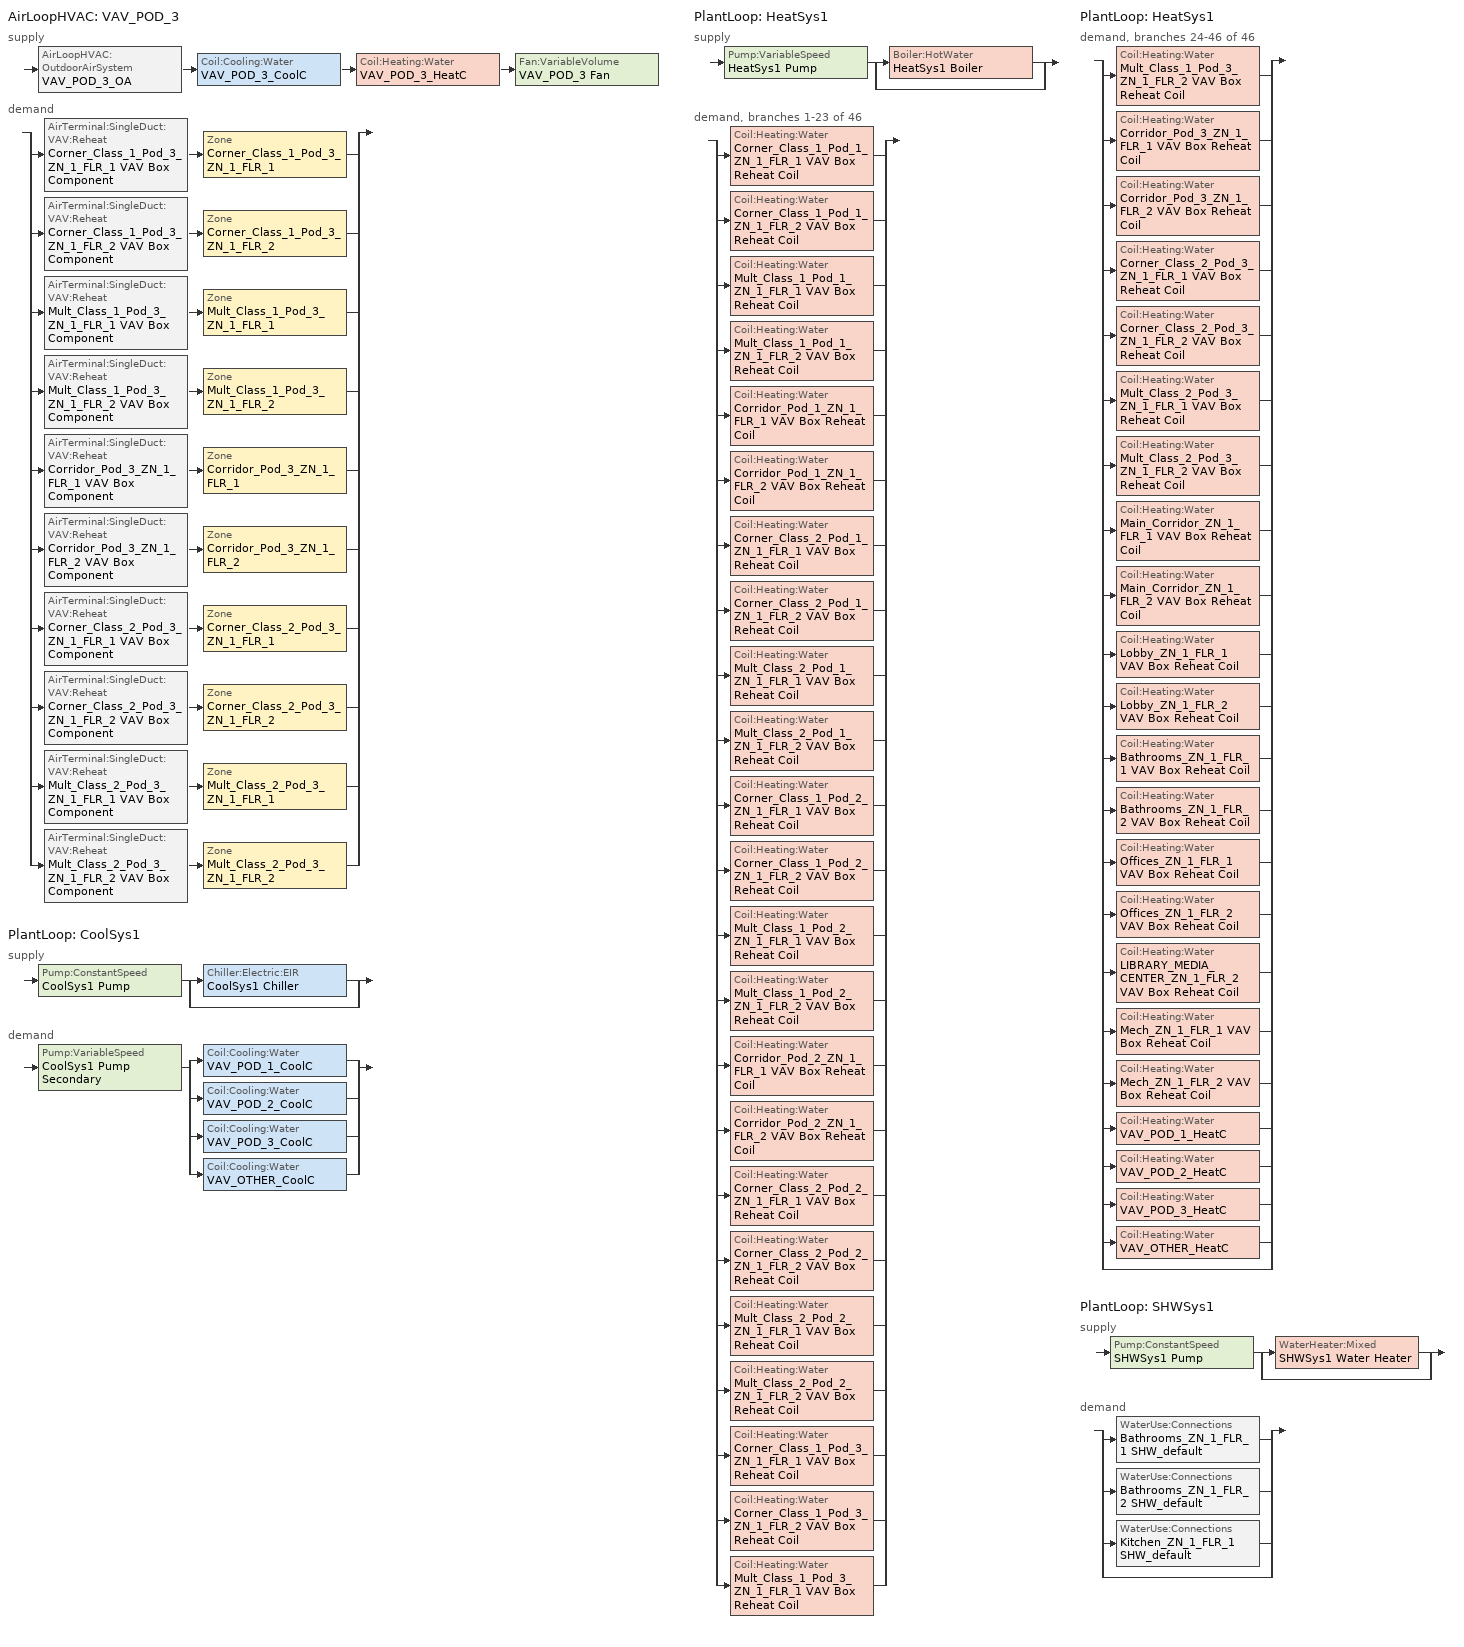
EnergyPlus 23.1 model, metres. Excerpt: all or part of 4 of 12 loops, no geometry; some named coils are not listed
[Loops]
AirLoopHVAC 'VAV_POD_3'
 supply: AirLoopHVAC:OutdoorAirSystem 'VAV_POD_3_OA' > Coil:Cooling:Water 'VAV_POD_3_CoolC' > Coil:Heating:Water 'VAV_POD_3_HeatC' > Fan:VariableVolume 'VAV_POD_3 Fan'
 demand: split
  | AirTerminal:SingleDuct:VAV:Reheat 'Corner_Class_1_Pod_3_ZN_1_FLR_1 VAV Box Component' > Zone 'Corner_Class_1_Pod_3_ZN_1_FLR_1'
  | AirTerminal:SingleDuct:VAV:Reheat 'Corner_Class_1_Pod_3_ZN_1_FLR_2 VAV Box Component' > Zone 'Corner_Class_1_Pod_3_ZN_1_FLR_2'
  | AirTerminal:SingleDuct:VAV:Reheat 'Mult_Class_1_Pod_3_ZN_1_FLR_1 VAV Box Component' > Zone 'Mult_Class_1_Pod_3_ZN_1_FLR_1'
  | AirTerminal:SingleDuct:VAV:Reheat 'Mult_Class_1_Pod_3_ZN_1_FLR_2 VAV Box Component' > Zone 'Mult_Class_1_Pod_3_ZN_1_FLR_2'
  | AirTerminal:SingleDuct:VAV:Reheat 'Corridor_Pod_3_ZN_1_FLR_1 VAV Box Component' > Zone 'Corridor_Pod_3_ZN_1_FLR_1'
  | AirTerminal:SingleDuct:VAV:Reheat 'Corridor_Pod_3_ZN_1_FLR_2 VAV Box Component' > Zone 'Corridor_Pod_3_ZN_1_FLR_2'
  | AirTerminal:SingleDuct:VAV:Reheat 'Corner_Class_2_Pod_3_ZN_1_FLR_1 VAV Box Component' > Zone 'Corner_Class_2_Pod_3_ZN_1_FLR_1'
  | AirTerminal:SingleDuct:VAV:Reheat 'Corner_Class_2_Pod_3_ZN_1_FLR_2 VAV Box Component' > Zone 'Corner_Class_2_Pod_3_ZN_1_FLR_2'
  | AirTerminal:SingleDuct:VAV:Reheat 'Mult_Class_2_Pod_3_ZN_1_FLR_1 VAV Box Component' > Zone 'Mult_Class_2_Pod_3_ZN_1_FLR_1'
  | AirTerminal:SingleDuct:VAV:Reheat 'Mult_Class_2_Pod_3_ZN_1_FLR_2 VAV Box Component' > Zone 'Mult_Class_2_Pod_3_ZN_1_FLR_2'
PlantLoop 'CoolSys1'
 supply: Pump:ConstantSpeed 'CoolSys1 Pump' > split
  | Chiller:Electric:EIR 'CoolSys1 Chiller'
  | bypass
 demand: Pump:VariableSpeed 'CoolSys1 Pump Secondary' > split
  | Coil:Cooling:Water 'VAV_POD_1_CoolC'
  | Coil:Cooling:Water 'VAV_POD_2_CoolC'
  | Coil:Cooling:Water 'VAV_POD_3_CoolC'
  | Coil:Cooling:Water 'VAV_OTHER_CoolC'
PlantLoop 'HeatSys1'
 supply: Pump:VariableSpeed 'HeatSys1 Pump' > split
  | Boiler:HotWater 'HeatSys1 Boiler'
  | bypass
 demand, branches 1-23 of 46: split
  | Coil:Heating:Water 'Corner_Class_1_Pod_1_ZN_1_FLR_1 VAV Box Reheat Coil'
  | Coil:Heating:Water 'Corner_Class_1_Pod_1_ZN_1_FLR_2 VAV Box Reheat Coil'
  | Coil:Heating:Water 'Mult_Class_1_Pod_1_ZN_1_FLR_1 VAV Box Reheat Coil'
  | Coil:Heating:Water 'Mult_Class_1_Pod_1_ZN_1_FLR_2 VAV Box Reheat Coil'
  | Coil:Heating:Water 'Corridor_Pod_1_ZN_1_FLR_1 VAV Box Reheat Coil'
  | Coil:Heating:Water 'Corridor_Pod_1_ZN_1_FLR_2 VAV Box Reheat Coil'
  | Coil:Heating:Water 'Corner_Class_2_Pod_1_ZN_1_FLR_1 VAV Box Reheat Coil'
  | Coil:Heating:Water 'Corner_Class_2_Pod_1_ZN_1_FLR_2 VAV Box Reheat Coil'
  | Coil:Heating:Water 'Mult_Class_2_Pod_1_ZN_1_FLR_1 VAV Box Reheat Coil'
  | Coil:Heating:Water 'Mult_Class_2_Pod_1_ZN_1_FLR_2 VAV Box Reheat Coil'
  | Coil:Heating:Water 'Corner_Class_1_Pod_2_ZN_1_FLR_1 VAV Box Reheat Coil'
  | Coil:Heating:Water 'Corner_Class_1_Pod_2_ZN_1_FLR_2 VAV Box Reheat Coil'
  | Coil:Heating:Water 'Mult_Class_1_Pod_2_ZN_1_FLR_1 VAV Box Reheat Coil'
  | Coil:Heating:Water 'Mult_Class_1_Pod_2_ZN_1_FLR_2 VAV Box Reheat Coil'
  | Coil:Heating:Water 'Corridor_Pod_2_ZN_1_FLR_1 VAV Box Reheat Coil'
  | Coil:Heating:Water 'Corridor_Pod_2_ZN_1_FLR_2 VAV Box Reheat Coil'
  | Coil:Heating:Water 'Corner_Class_2_Pod_2_ZN_1_FLR_1 VAV Box Reheat Coil'
  | Coil:Heating:Water 'Corner_Class_2_Pod_2_ZN_1_FLR_2 VAV Box Reheat Coil'
  | Coil:Heating:Water 'Mult_Class_2_Pod_2_ZN_1_FLR_1 VAV Box Reheat Coil'
  | Coil:Heating:Water 'Mult_Class_2_Pod_2_ZN_1_FLR_2 VAV Box Reheat Coil'
  | Coil:Heating:Water 'Corner_Class_1_Pod_3_ZN_1_FLR_1 VAV Box Reheat Coil'
  | Coil:Heating:Water 'Corner_Class_1_Pod_3_ZN_1_FLR_2 VAV Box Reheat Coil'
  | Coil:Heating:Water 'Mult_Class_1_Pod_3_ZN_1_FLR_1 VAV Box Reheat Coil'
PlantLoop 'HeatSys1'
 demand, branches 24-46 of 46: split
  | Coil:Heating:Water 'Mult_Class_1_Pod_3_ZN_1_FLR_2 VAV Box Reheat Coil'
  | Coil:Heating:Water 'Corridor_Pod_3_ZN_1_FLR_1 VAV Box Reheat Coil'
  | Coil:Heating:Water 'Corridor_Pod_3_ZN_1_FLR_2 VAV Box Reheat Coil'
  | Coil:Heating:Water 'Corner_Class_2_Pod_3_ZN_1_FLR_1 VAV Box Reheat Coil'
  | Coil:Heating:Water 'Corner_Class_2_Pod_3_ZN_1_FLR_2 VAV Box Reheat Coil'
  | Coil:Heating:Water 'Mult_Class_2_Pod_3_ZN_1_FLR_1 VAV Box Reheat Coil'
  | Coil:Heating:Water 'Mult_Class_2_Pod_3_ZN_1_FLR_2 VAV Box Reheat Coil'
  | Coil:Heating:Water 'Main_Corridor_ZN_1_FLR_1 VAV Box Reheat Coil'
  | Coil:Heating:Water 'Main_Corridor_ZN_1_FLR_2 VAV Box Reheat Coil'
  | Coil:Heating:Water 'Lobby_ZN_1_FLR_1 VAV Box Reheat Coil'
  | Coil:Heating:Water 'Lobby_ZN_1_FLR_2 VAV Box Reheat Coil'
  | Coil:Heating:Water 'Bathrooms_ZN_1_FLR_1 VAV Box Reheat Coil'
  | Coil:Heating:Water 'Bathrooms_ZN_1_FLR_2 VAV Box Reheat Coil'
  | Coil:Heating:Water 'Offices_ZN_1_FLR_1 VAV Box Reheat Coil'
  | Coil:Heating:Water 'Offices_ZN_1_FLR_2 VAV Box Reheat Coil'
  | Coil:Heating:Water 'LIBRARY_MEDIA_CENTER_ZN_1_FLR_2 VAV Box Reheat Coil'
  | Coil:Heating:Water 'Mech_ZN_1_FLR_1 VAV Box Reheat Coil'
  | Coil:Heating:Water 'Mech_ZN_1_FLR_2 VAV Box Reheat Coil'
  | Coil:Heating:Water 'VAV_POD_1_HeatC'
  | Coil:Heating:Water 'VAV_POD_2_HeatC'
  | Coil:Heating:Water 'VAV_POD_3_HeatC'
  | Coil:Heating:Water 'VAV_OTHER_HeatC'
  | bypass
PlantLoop 'SHWSys1'
 supply: Pump:ConstantSpeed 'SHWSys1 Pump' > split
  | WaterHeater:Mixed 'SHWSys1 Water Heater'
  | bypass
 demand: split
  | WaterUse:Connections 'Bathrooms_ZN_1_FLR_1 SHW_default'
  | WaterUse:Connections 'Bathrooms_ZN_1_FLR_2 SHW_default'
  | WaterUse:Connections 'Kitchen_ZN_1_FLR_1 SHW_default'
  | bypass
[AirLoopHVAC]
VAV_POD_3: Design supply air flow rate=Autosize
[AirTerminal:SingleDuct:VAV:Reheat] Availability schedule=ALWAYS_ON; Convergence tolerance=0.001; Damper heating action=ReverseWithLimits; Maximum air flow rate=Autosize; Maximum flow fraction during reheat=0.5; Maximum hot water or steam flow rate=Autosize; Maximum reheat air temperature=40; Minimum hot water or steam flow rate=0; Zone minimum air flow input method=Constant
Name | Constant minimum air flow fraction | Reheat coil
Corner_Class_1_Pod_3_ZN_1_FLR_1 VAV Box Component | 0.7 | Corner_Class_1_Pod_3_ZN_1_FLR_1 VAV Box Reheat Coil
Corner_Class_1_Pod_3_ZN_1_FLR_2 VAV Box Component | 0.7 | Corner_Class_1_Pod_3_ZN_1_FLR_2 VAV Box Reheat Coil
Corner_Class_2_Pod_3_ZN_1_FLR_1 VAV Box Component | 0.7 | Corner_Class_2_Pod_3_ZN_1_FLR_1 VAV Box Reheat Coil
Corner_Class_2_Pod_3_ZN_1_FLR_2 VAV Box Component | 0.7 | Corner_Class_2_Pod_3_ZN_1_FLR_2 VAV Box Reheat Coil
Corridor_Pod_3_ZN_1_FLR_1 VAV Box Component | 0.227294 | Corridor_Pod_3_ZN_1_FLR_1 VAV Box Reheat Coil
Corridor_Pod_3_ZN_1_FLR_2 VAV Box Component | 0.2 | Corridor_Pod_3_ZN_1_FLR_2 VAV Box Reheat Coil
Mult_Class_1_Pod_3_ZN_1_FLR_1 VAV Box Component | 0.982531 | Mult_Class_1_Pod_3_ZN_1_FLR_1 VAV Box Reheat Coil
Mult_Class_1_Pod_3_ZN_1_FLR_2 VAV Box Component | 0.7 | Mult_Class_1_Pod_3_ZN_1_FLR_2 VAV Box Reheat Coil
Mult_Class_2_Pod_3_ZN_1_FLR_1 VAV Box Component | 1 | Mult_Class_2_Pod_3_ZN_1_FLR_1 VAV Box Reheat Coil
Mult_Class_2_Pod_3_ZN_1_FLR_2 VAV Box Component | 0.7 | Mult_Class_2_Pod_3_ZN_1_FLR_2 VAV Box Reheat Coil
[Boiler:HotWater]
HeatSys1 Boiler: Boiler flow mode=LeavingSetpointModulated; Design water flow rate=Autosize; Efficiency curve temperature evaluation variable=LeavingBoiler; Fuel type=NaturalGas; Maximum part load ratio=1.2; Minimum part load ratio=0; Nominal capacity=1.01234e+06; Nominal thermal efficiency=0.8125; Normalized boiler efficiency curve=HeatSys1 Boiler Efficiency Curve; Optimum part load ratio=1; Parasitic electric load=0; Sizing factor=1; Water outlet upper temperature limit=95
[Chiller:Electric:EIR]
CoolSys1 Chiller: Chiller flow mode=ConstantFlow; Condenser type=AirCooled; Cooling capacity function of temperature curve=AC_2010_PA_CAPFT; Design heat recovery water flow rate=0; Electric input to cooling output ratio function of part load ratio curve=AC_GT150_2010_PA_EIRFPLR; Electric input to cooling output ratio function of temperature curve=AC_2010_PA_EIRFT; Leaving chilled water lower temperature limit=2; Maximum part load ratio=1; Minimum part load ratio=0.15; Minimum unloading ratio=0.25; Optimum part load ratio=1; Reference capacity=725913; Reference chilled water flow rate=Autosize; Reference condenser fluid flow rate=Autosize; Reference cop=2.96; Reference entering condenser fluid temperature=35; Reference leaving chilled water temperature=6.67
[Coil:Cooling:Water]
VAV_POD_3_CoolC: Availability schedule=ALWAYS_ON; Design air flow rate=Autosize; Design inlet air humidity ratio=Autosize; Design inlet air temperature=Autosize; Design inlet water temperature=Autosize; Design outlet air humidity ratio=Autosize; Design outlet air temperature=Autosize; Design water flow rate=Autosize; Heat exchanger configuration=CrossFlow; Type of analysis=SimpleAnalysis
[Coil:Heating:Water] Availability schedule=ALWAYS_ON; Maximum water flow rate=Autosize; Performance input method=UFactorTimesAreaAndDesignWaterFlowRate; Rated capacity=Autosize; Rated inlet air temperature=12.8; Rated inlet water temperature=82.2; Rated outlet air temperature=40; Rated outlet water temperature=71.1; U factor times area value=Autosize
Bathrooms_ZN_1_FLR_1 VAV Box Reheat Coil; Bathrooms_ZN_1_FLR_2 VAV Box Reheat Coil; Corner_Class_1_Pod_1_ZN_1_FLR_1 VAV Box Reheat Coil; Corner_Class_1_Pod_1_ZN_1_FLR_2 VAV Box Reheat Coil; Corner_Class_1_Pod_2_ZN_1_FLR_1 VAV Box Reheat Coil; Corner_Class_1_Pod_2_ZN_1_FLR_2 VAV Box Reheat Coil; Corner_Class_1_Pod_3_ZN_1_FLR_1 VAV Box Reheat Coil; Corner_Class_1_Pod_3_ZN_1_FLR_2 VAV Box Reheat Coil; Corner_Class_2_Pod_1_ZN_1_FLR_1 VAV Box Reheat Coil; Corner_Class_2_Pod_1_ZN_1_FLR_2 VAV Box Reheat Coil; Corner_Class_2_Pod_2_ZN_1_FLR_1 VAV Box Reheat Coil; Corner_Class_2_Pod_2_ZN_1_FLR_2 VAV Box Reheat Coil; Corner_Class_2_Pod_3_ZN_1_FLR_1 VAV Box Reheat Coil; Corner_Class_2_Pod_3_ZN_1_FLR_2 VAV Box Reheat Coil; Corridor_Pod_1_ZN_1_FLR_1 VAV Box Reheat Coil; Corridor_Pod_1_ZN_1_FLR_2 VAV Box Reheat Coil; Corridor_Pod_2_ZN_1_FLR_1 VAV Box Reheat Coil; Corridor_Pod_2_ZN_1_FLR_2 VAV Box Reheat Coil; Corridor_Pod_3_ZN_1_FLR_1 VAV Box Reheat Coil; Corridor_Pod_3_ZN_1_FLR_2 VAV Box Reheat Coil; LIBRARY_MEDIA_CENTER_ZN_1_FLR_2 VAV Box Reheat Coil; Lobby_ZN_1_FLR_1 VAV Box Reheat Coil; Lobby_ZN_1_FLR_2 VAV Box Reheat Coil; Main_Corridor_ZN_1_FLR_1 VAV Box Reheat Coil; Main_Corridor_ZN_1_FLR_2 VAV Box Reheat Coil; Mech_ZN_1_FLR_1 VAV Box Reheat Coil; Mech_ZN_1_FLR_2 VAV Box Reheat Coil; Mult_Class_1_Pod_1_ZN_1_FLR_1 VAV Box Reheat Coil; Mult_Class_1_Pod_1_ZN_1_FLR_2 VAV Box Reheat Coil; Mult_Class_1_Pod_2_ZN_1_FLR_1 VAV Box Reheat Coil; Mult_Class_1_Pod_2_ZN_1_FLR_2 VAV Box Reheat Coil; Mult_Class_1_Pod_3_ZN_1_FLR_1 VAV Box Reheat Coil; Mult_Class_1_Pod_3_ZN_1_FLR_2 VAV Box Reheat Coil; Mult_Class_2_Pod_1_ZN_1_FLR_1 VAV Box Reheat Coil; Mult_Class_2_Pod_1_ZN_1_FLR_2 VAV Box Reheat Coil; Mult_Class_2_Pod_2_ZN_1_FLR_1 VAV Box Reheat Coil; Mult_Class_2_Pod_2_ZN_1_FLR_2 VAV Box Reheat Coil; Mult_Class_2_Pod_3_ZN_1_FLR_1 VAV Box Reheat Coil; Mult_Class_2_Pod_3_ZN_1_FLR_2 VAV Box Reheat Coil; Offices_ZN_1_FLR_1 VAV Box Reheat Coil; Offices_ZN_1_FLR_2 VAV Box Reheat Coil; VAV_POD_3_HeatC
[Controller:MechanicalVentilation]
VAV_POD_3_MultiZone: Availability schedule=MinOA_MotorizedDamper_Sched; Demand controlled ventilation=Yes; System outdoor air method=Standard62.1VentilationRateProcedure; Zone or zonelist name 1=Corner_Class_1_Pod_3_ZN_1_FLR_1; Design specification outdoor air object name 1=Design_Spec_OA_Classroom; Design specification zone air distribution object name 1=Design_Spec_ZAD_1; Zone or zonelist name 2=Corner_Class_1_Pod_3_ZN_1_FLR_2; Design specification outdoor air object name 2=Design_Spec_OA_Classroom; Design specification zone air distribution object name 2=Design_Spec_ZAD_1; Zone or zonelist name 3=Mult_Class_1_Pod_3_ZN_1_FLR_1; Design specification outdoor air object name 3=Design_Spec_OA_Classroom; Design specification zone air distribution object name 3=Design_Spec_ZAD_1; Zone or zonelist name 4=Mult_Class_1_Pod_3_ZN_1_FLR_2; Design specification outdoor air object name 4=Design_Spec_OA_Classroom; Design specification zone air distribution object name 4=Design_Spec_ZAD_1; Zone or zonelist name 5=Corridor_Pod_3_ZN_1_FLR_1; Design specification outdoor air object name 5=Design_Spec_OA_Corridor; Design specification zone air distribution object name 5=Design_Spec_ZAD_1; Zone or zonelist name 6=Corridor_Pod_3_ZN_1_FLR_2; Design specification outdoor air object name 6=Design_Spec_OA_Corridor; Design specification zone air distribution object name 6=Design_Spec_ZAD_1; Zone or zonelist name 7=Corner_Class_2_Pod_3_ZN_1_FLR_1; Design specification outdoor air object name 7=Design_Spec_OA_Classroom; Design specification zone air distribution object name 7=Design_Spec_ZAD_1; Zone or zonelist name 8=Corner_Class_2_Pod_3_ZN_1_FLR_2; Design specification outdoor air object name 8=Design_Spec_OA_Classroom; Design specification zone air distribution object name 8=Design_Spec_ZAD_1; Zone or zonelist name 9=Mult_Class_2_Pod_3_ZN_1_FLR_1; Design specification outdoor air object name 9=Design_Spec_OA_Classroom; Design specification zone air distribution object name 9=Design_Spec_ZAD_1; Zone or zonelist name 10=Mult_Class_2_Pod_3_ZN_1_FLR_2; Design specification outdoor air object name 10=Design_Spec_OA_Classroom; Design specification zone air distribution object name 10=Design_Spec_ZAD_1
[Controller:OutdoorAir]
VAV_POD_3_OA_Controller: Economizer control action type=ModulateFlow; Economizer control type=DifferentialDryBulb; Maximum outdoor air flow rate=Autosize; Mechanical ventilation controller=VAV_POD_3_MultiZone; Minimum limit type=FixedMinimum; Minimum outdoor air flow rate=0; Minimum outdoor air schedule=MinOA_MotorizedDamper_Sched
[Controller:WaterCoil] Actuator variable=Flow; Control variable=Temperature; Maximum actuated flow=Autosize; Minimum actuated flow=0
Name | Action | Controller convergence tolerance
VAV_POD_3_CoolC_Controller | Reverse
VAV_POD_3_HeatC_Controller | Normal | 0.0001
[DesignSpecification:OutdoorAir]
Name | Outdoor air flow per person | Outdoor air flow per zone floor area | Outdoor air method
Design_Spec_OA_Classroom | 0.00471921 | 0.000609562 | Sum
Design_Spec_OA_Corridor | 1e-08 | 0.000304781 | Sum
SZ DSOA Corner_Class_1_Pod_3_ZN_1_FLR_1; SZ DSOA Corner_Class_1_Pod_3_ZN_1_FLR_2; SZ DSOA Corner_Class_2_Pod_3_ZN_1_FLR_1; SZ DSOA Corner_Class_2_Pod_3_ZN_1_FLR_2; SZ DSOA Mult_Class_1_Pod_3_ZN_1_FLR_1; SZ DSOA Mult_Class_1_Pod_3_ZN_1_FLR_2; SZ DSOA Mult_Class_2_Pod_3_ZN_1_FLR_1; SZ DSOA Mult_Class_2_Pod_3_ZN_1_FLR_2 |  | 0.00238745 | Flow/Area
SZ DSOA Corridor_Pod_3_ZN_1_FLR_1; SZ DSOA Corridor_Pod_3_ZN_1_FLR_2 |  | 0.000304781 | Flow/Area
[DesignSpecification:ZoneAirDistribution]
Design_Spec_ZAD_1: Zone air distribution effectiveness in cooling mode=1; Zone air distribution effectiveness in heating mode=1
[EnergyManagementSystem:InternalVariable] Internal data type=Zone Floor Area
Name | Internal data index key
cCL1_Pod_3_ZN_1_FLR_1_Area | Corner_Class_1_Pod_3_ZN_1_FLR_1
cCL1_Pod_3_ZN_1_FLR_2_Area | Corner_Class_1_Pod_3_ZN_1_FLR_2
cCL2_Pod_3_ZN_1_FLR_1_Area | Corner_Class_2_Pod_3_ZN_1_FLR_1
cCL2_Pod_3_ZN_1_FLR_2_Area | Corner_Class_2_Pod_3_ZN_1_FLR_2
cPOD3_ZN_1_FLR_1_Area | Corridor_Pod_3_ZN_1_FLR_1
cPOD3_ZN_1_FLR_2_Area | Corridor_Pod_3_ZN_1_FLR_2
mCl1_Pod_3_ZN_1_FLR_1_Area | Mult_Class_1_Pod_3_ZN_1_FLR_1
mCl1_Pod_3_ZN_1_FLR_2_Area | Mult_Class_1_Pod_3_ZN_1_FLR_2
mCl2_Pod_3_ZN_1_FLR_1_Area | Mult_Class_2_Pod_3_ZN_1_FLR_1
mCl2_Pod_3_ZN_1_FLR_2_Area | Mult_Class_2_Pod_3_ZN_1_FLR_2
[EnergyManagementSystem:Program]
SET_cCL1_Pod_2_ZN_1_FLR_2_Light_EMS_Program: SET cCL1_Pod_2_ZN_1_FLR_2_LSr_IP=0.093*cCL1_Pod_2_ZN_1_FLR_2_LSr/cCL1_Pod_2_ZN_1_FLR_2_Area; IF (cCL1_Pod_2_ZN_1_FLR_2_OSr <= 0) && (cCL1_Pod_2_ZN_1_FLR_2_LSr_IP >= 0.02); SET cCL1_Pod_2_ZN_1_FLR_2_LAr = 0.02*cCL1_Pod_2_ZN_1_FLR_2_Area/0.09290304; ELSE; SET cCL1_Pod_2_ZN_1_FLR_2_LAr = NULL; ENDIF
SET_cCL1_Pod_3_ZN_1_FLR_1_Light_EMS_Program: SET cCL1_Pod_3_ZN_1_FLR_1_LSr_IP=0.093*cCL1_Pod_3_ZN_1_FLR_1_LSr/cCL1_Pod_3_ZN_1_FLR_1_Area; IF (cCL1_Pod_3_ZN_1_FLR_1_OSr <= 0) && (cCL1_Pod_3_ZN_1_FLR_1_LSr_IP >= 0.02); SET cCL1_Pod_3_ZN_1_FLR_1_LAr = 0.02*cCL1_Pod_3_ZN_1_FLR_1_Area/0.09290304; ELSE; SET cCL1_Pod_3_ZN_1_FLR_1_LAr = NULL; ENDIF
SET_cCL1_Pod_3_ZN_1_FLR_2_Light_EMS_Program: SET cCL1_Pod_3_ZN_1_FLR_2_LSr_IP=0.093*cCL1_Pod_3_ZN_1_FLR_2_LSr/cCL1_Pod_3_ZN_1_FLR_2_Area; IF (cCL1_Pod_3_ZN_1_FLR_2_OSr <= 0) && (cCL1_Pod_3_ZN_1_FLR_2_LSr_IP >= 0.02); SET cCL1_Pod_3_ZN_1_FLR_2_LAr = 0.02*cCL1_Pod_3_ZN_1_FLR_2_Area/0.09290304; ELSE; SET cCL1_Pod_3_ZN_1_FLR_2_LAr = NULL; ENDIF
SET_cCL2_Pod_1_ZN_1_FLR_1_Light_EMS_Program: SET cCL2_Pod_1_ZN_1_FLR_1_LSr_IP=0.093*cCL2_Pod_1_ZN_1_FLR_1_LSr/cCL2_Pod_1_ZN_1_FLR_1_Area; IF (cCL2_Pod_1_ZN_1_FLR_1_OSr <= 0) && (cCL2_Pod_1_ZN_1_FLR_1_LSr_IP >= 0.02); SET cCL2_Pod_1_ZN_1_FLR_1_LAr = 0.02*cCL2_Pod_1_ZN_1_FLR_1_Area/0.09290304; ELSE; SET cCL2_Pod_1_ZN_1_FLR_1_LAr = NULL; ENDIF
SET_cCL2_Pod_1_ZN_1_FLR_2_Light_EMS_Program: SET cCL2_Pod_1_ZN_1_FLR_2_LSr_IP=0.093*cCL2_Pod_1_ZN_1_FLR_2_LSr/cCL2_Pod_1_ZN_1_FLR_2_Area; IF (cCL2_Pod_1_ZN_1_FLR_2_OSr <= 0) && (cCL2_Pod_1_ZN_1_FLR_2_LSr_IP >= 0.02); SET cCL2_Pod_1_ZN_1_FLR_2_LAr = 0.02*cCL2_Pod_1_ZN_1_FLR_2_Area/0.09290304; ELSE; SET cCL2_Pod_1_ZN_1_FLR_2_LAr = NULL; ENDIF
SET_cCL2_Pod_2_ZN_1_FLR_1_Light_EMS_Program: SET cCL2_Pod_2_ZN_1_FLR_1_LSr_IP=0.093*cCL2_Pod_2_ZN_1_FLR_1_LSr/cCL2_Pod_2_ZN_1_FLR_1_Area; IF (cCL2_Pod_2_ZN_1_FLR_1_OSr <= 0) && (cCL2_Pod_2_ZN_1_FLR_1_LSr_IP >= 0.02); SET cCL2_Pod_2_ZN_1_FLR_1_LAr = 0.02*cCL2_Pod_2_ZN_1_FLR_1_Area/0.09290304; ELSE; SET cCL2_Pod_2_ZN_1_FLR_1_LAr = NULL; ENDIF
SET_cCL2_Pod_2_ZN_1_FLR_2_Light_EMS_Program: SET cCL2_Pod_2_ZN_1_FLR_2_LSr_IP=0.093*cCL2_Pod_2_ZN_1_FLR_2_LSr/cCL2_Pod_2_ZN_1_FLR_2_Area; IF (cCL2_Pod_2_ZN_1_FLR_2_OSr <= 0) && (cCL2_Pod_2_ZN_1_FLR_2_LSr_IP >= 0.02); SET cCL2_Pod_2_ZN_1_FLR_2_LAr = 0.02*cCL2_Pod_2_ZN_1_FLR_2_Area/0.09290304; ELSE; SET cCL2_Pod_2_ZN_1_FLR_2_LAr = NULL; ENDIF
SET_cCL2_Pod_3_ZN_1_FLR_1_Light_EMS_Program: SET cCL2_Pod_3_ZN_1_FLR_1_LSr_IP=0.093*cCL2_Pod_3_ZN_1_FLR_1_LSr/cCL2_Pod_3_ZN_1_FLR_1_Area; IF (cCL2_Pod_3_ZN_1_FLR_1_OSr <= 0) && (cCL2_Pod_3_ZN_1_FLR_1_LSr_IP >= 0.02); SET cCL2_Pod_3_ZN_1_FLR_1_LAr = 0.02*cCL2_Pod_3_ZN_1_FLR_1_Area/0.09290304; ELSE; SET cCL2_Pod_3_ZN_1_FLR_1_LAr = NULL; ENDIF
SET_cCL2_Pod_3_ZN_1_FLR_2_Light_EMS_Program: SET cCL2_Pod_3_ZN_1_FLR_2_LSr_IP=0.093*cCL2_Pod_3_ZN_1_FLR_2_LSr/cCL2_Pod_3_ZN_1_FLR_2_Area; IF (cCL2_Pod_3_ZN_1_FLR_2_OSr <= 0) && (cCL2_Pod_3_ZN_1_FLR_2_LSr_IP >= 0.02); SET cCL2_Pod_3_ZN_1_FLR_2_LAr = 0.02*cCL2_Pod_3_ZN_1_FLR_2_Area/0.09290304; ELSE; SET cCL2_Pod_3_ZN_1_FLR_2_LAr = NULL; ENDIF
SET_cPOD1_ZN_1_FLR_1_Light_EMS_Program: SET cPOD1_ZN_1_FLR_1_LSr_IP=0.093*cPOD1_ZN_1_FLR_1_LSr/cPOD1_ZN_1_FLR_1_Area; IF (cPOD1_ZN_1_FLR_1_OSr <= 0) && (cPOD1_ZN_1_FLR_1_LSr_IP >= 0.02); SET cPOD1_ZN_1_FLR_1_LAr = 0.02*cPOD1_ZN_1_FLR_1_Area/0.09290304; ELSE; SET cPOD1_ZN_1_FLR_1_LAr = NULL; ENDIF
SET_cPOD1_ZN_1_FLR_2_Light_EMS_Program: SET cPOD1_ZN_1_FLR_2_LSr_IP=0.093*cPOD1_ZN_1_FLR_2_LSr/cPOD1_ZN_1_FLR_2_Area; IF (cPOD1_ZN_1_FLR_2_OSr <= 0) && (cPOD1_ZN_1_FLR_2_LSr_IP >= 0.02); SET cPOD1_ZN_1_FLR_2_LAr = 0.02*cPOD1_ZN_1_FLR_2_Area/0.09290304; ELSE; SET cPOD1_ZN_1_FLR_2_LAr = NULL; ENDIF
SET_cPOD2_ZN_1_FLR_1_Light_EMS_Program: SET cPOD2_ZN_1_FLR_1_LSr_IP=0.093*cPOD2_ZN_1_FLR_1_LSr/cPOD2_ZN_1_FLR_1_Area; IF (cPOD2_ZN_1_FLR_1_OSr <= 0) && (cPOD2_ZN_1_FLR_1_LSr_IP >= 0.02); SET cPOD2_ZN_1_FLR_1_LAr = 0.02*cPOD2_ZN_1_FLR_1_Area/0.09290304; ELSE; SET cPOD2_ZN_1_FLR_1_LAr = NULL; ENDIF
SET_cPOD2_ZN_1_FLR_2_Light_EMS_Program: SET cPOD2_ZN_1_FLR_2_LSr_IP=0.093*cPOD2_ZN_1_FLR_2_LSr/cPOD2_ZN_1_FLR_2_Area; IF (cPOD2_ZN_1_FLR_2_OSr <= 0) && (cPOD2_ZN_1_FLR_2_LSr_IP >= 0.02); SET cPOD2_ZN_1_FLR_2_LAr = 0.02*cPOD2_ZN_1_FLR_2_Area/0.09290304; ELSE; SET cPOD2_ZN_1_FLR_2_LAr = NULL; ENDIF
SET_cPOD3_ZN_1_FLR_1_Light_EMS_Program: SET cPOD3_ZN_1_FLR_1_LSr_IP=0.093*cPOD3_ZN_1_FLR_1_LSr/cPOD3_ZN_1_FLR_1_Area; IF (cPOD3_ZN_1_FLR_1_OSr <= 0) && (cPOD3_ZN_1_FLR_1_LSr_IP >= 0.02); SET cPOD3_ZN_1_FLR_1_LAr = 0.02*cPOD3_ZN_1_FLR_1_Area/0.09290304; ELSE; SET cPOD3_ZN_1_FLR_1_LAr = NULL; ENDIF
SET_cPOD3_ZN_1_FLR_2_Light_EMS_Program: SET cPOD3_ZN_1_FLR_2_LSr_IP=0.093*cPOD3_ZN_1_FLR_2_LSr/cPOD3_ZN_1_FLR_2_Area; IF (cPOD3_ZN_1_FLR_2_OSr <= 0) && (cPOD3_ZN_1_FLR_2_LSr_IP >= 0.02); SET cPOD3_ZN_1_FLR_2_LAr = 0.02*cPOD3_ZN_1_FLR_2_Area/0.09290304; ELSE; SET cPOD3_ZN_1_FLR_2_LAr = NULL; ENDIF
SET_mCl1_Pod_1_ZN_1_FLR_1_Light_EMS_Program: SET mCl1_Pod_1_ZN_1_FLR_1_LSr_IP=0.093*mCl1_Pod_1_ZN_1_FLR_1_LSr/mCl1_Pod_1_ZN_1_FLR_1_Area; IF (mCl1_Pod_1_ZN_1_FLR_1_OSr <= 0) && (mCl1_Pod_1_ZN_1_FLR_1_LSr_IP >= 0.02); SET mCl1_Pod_1_ZN_1_FLR_1_LAr = 0.02*mCl1_Pod_1_ZN_1_FLR_1_Area/0.09290304; ELSE; SET mCl1_Pod_1_ZN_1_FLR_1_LAr = NULL; ENDIF
SET_mCl1_Pod_1_ZN_1_FLR_2_Light_EMS_Program: SET mCl1_Pod_1_ZN_1_FLR_2_LSr_IP=0.093*mCl1_Pod_1_ZN_1_FLR_2_LSr/mCl1_Pod_1_ZN_1_FLR_2_Area; IF (mCl1_Pod_1_ZN_1_FLR_2_OSr <= 0) && (mCl1_Pod_1_ZN_1_FLR_2_LSr_IP >= 0.02); SET mCl1_Pod_1_ZN_1_FLR_2_LAr = 0.02*mCl1_Pod_1_ZN_1_FLR_2_Area/0.09290304; ELSE; SET mCl1_Pod_1_ZN_1_FLR_2_LAr = NULL; ENDIF
SET_mCl1_Pod_2_ZN_1_FLR_1_Light_EMS_Program: SET mCl1_Pod_2_ZN_1_FLR_1_LSr_IP=0.093*mCl1_Pod_2_ZN_1_FLR_1_LSr/mCl1_Pod_2_ZN_1_FLR_1_Area; IF (mCl1_Pod_2_ZN_1_FLR_1_OSr <= 0) && (mCl1_Pod_2_ZN_1_FLR_1_LSr_IP >= 0.02); SET mCl1_Pod_2_ZN_1_FLR_1_LAr = 0.02*mCl1_Pod_2_ZN_1_FLR_1_Area/0.09290304; ELSE; SET mCl1_Pod_2_ZN_1_FLR_1_LAr = NULL; ENDIF
SET_mCl1_Pod_2_ZN_1_FLR_2_Light_EMS_Program: SET mCl1_Pod_2_ZN_1_FLR_2_LSr_IP=0.093*mCl1_Pod_2_ZN_1_FLR_2_LSr/mCl1_Pod_2_ZN_1_FLR_2_Area; IF (mCl1_Pod_2_ZN_1_FLR_2_OSr <= 0) && (mCl1_Pod_2_ZN_1_FLR_2_LSr_IP >= 0.02); SET mCl1_Pod_2_ZN_1_FLR_2_LAr = 0.02*mCl1_Pod_2_ZN_1_FLR_2_Area/0.09290304; ELSE; SET mCl1_Pod_2_ZN_1_FLR_2_LAr = NULL; ENDIF
[EnergyManagementSystem:Sensor]
Name | Output variable or output meter index key | Output variable or output meter
BoilerPLR | HeatSys1 Boiler | Boiler Part Load Ratio
cCL1_Pod_3_ZN_1_FLR_1_LSr | Corner_Class_1_Pod_3_ZN_1_FLR_1 | Zone Lights Electricity Rate
cCL1_Pod_3_ZN_1_FLR_1_OSr | Corner_Class_1_Pod_3_ZN_1_FLR_1 | People Occupant Count
cCL1_Pod_3_ZN_1_FLR_2_LSr | Corner_Class_1_Pod_3_ZN_1_FLR_2 | Zone Lights Electricity Rate
cCL1_Pod_3_ZN_1_FLR_2_OSr | Corner_Class_1_Pod_3_ZN_1_FLR_2 | People Occupant Count
cCL2_Pod_3_ZN_1_FLR_1_LSr | Corner_Class_2_Pod_3_ZN_1_FLR_1 | Zone Lights Electricity Rate
cCL2_Pod_3_ZN_1_FLR_1_OSr | Corner_Class_2_Pod_3_ZN_1_FLR_1 | People Occupant Count
cCL2_Pod_3_ZN_1_FLR_2_LSr | Corner_Class_2_Pod_3_ZN_1_FLR_2 | Zone Lights Electricity Rate
cCL2_Pod_3_ZN_1_FLR_2_OSr | Corner_Class_2_Pod_3_ZN_1_FLR_2 | People Occupant Count
cPOD3_ZN_1_FLR_1_LSr | Corridor_Pod_3_ZN_1_FLR_1 | Zone Lights Electricity Rate
cPOD3_ZN_1_FLR_2_LSr | Corridor_Pod_3_ZN_1_FLR_2 | Zone Lights Electricity Rate
mCl1_Pod_3_ZN_1_FLR_1_LSr | Mult_Class_1_Pod_3_ZN_1_FLR_1 | Zone Lights Electricity Rate
mCl1_Pod_3_ZN_1_FLR_1_OSr | Mult_Class_1_Pod_3_ZN_1_FLR_1 | People Occupant Count
mCl1_Pod_3_ZN_1_FLR_2_LSr | Mult_Class_1_Pod_3_ZN_1_FLR_2 | Zone Lights Electricity Rate
mCl1_Pod_3_ZN_1_FLR_2_OSr | Mult_Class_1_Pod_3_ZN_1_FLR_2 | People Occupant Count
mCl2_Pod_3_ZN_1_FLR_1_LSr | Mult_Class_2_Pod_3_ZN_1_FLR_1 | Zone Lights Electricity Rate
mCl2_Pod_3_ZN_1_FLR_1_OSr | Mult_Class_2_Pod_3_ZN_1_FLR_1 | People Occupant Count
mCl2_Pod_3_ZN_1_FLR_2_LSr | Mult_Class_2_Pod_3_ZN_1_FLR_2 | Zone Lights Electricity Rate
mCl2_Pod_3_ZN_1_FLR_2_OSr | Mult_Class_2_Pod_3_ZN_1_FLR_2 | People Occupant Count
[Fan:VariableVolume]
VAV_POD_3 Fan: Availability schedule=HVACOperationSchd; End use subcategory=Fan Energy; Fan power coefficient 1=0.0408; Fan power coefficient 2=0.088; Fan power coefficient 3=-0.0729; Fan power coefficient 4=0.9437; Fan power coefficient 5=0; Fan power minimum flow fraction=0.25; Fan power minimum flow rate input method=Fraction; Fan total efficiency=0.61165; Maximum flow rate=Autosize; Motor efficiency=0.941; Motor in airstream fraction=1; Pressure rise=1389.42
[PlantEquipmentList]
CoolSys1 Equipment List: CoolSys1 Chiller, Chiller:Electric:EIR
HeatSys1 Equipment List: HeatSys1 Boiler, Boiler:HotWater
SHWSys1 Equipment List: SHWSys1 Water Heater, WaterHeater:Mixed
[PlantEquipmentOperation:CoolingLoad]
CoolSys1 Operation Scheme: Load range 1 lower limit=0; Load range 1 upper limit=1e+14; Range 1 equipment list=CoolSys1 Equipment List
[PlantEquipmentOperation:HeatingLoad] Load range 1 lower limit=0; Load range 1 upper limit=1e+15
Name | Range 1 equipment list
HeatSys1 Operation Scheme | HeatSys1 Equipment List
SHWSys1 Operation Scheme | SHWSys1 Equipment List
[PlantEquipmentOperationSchemes] Control scheme 1 schedule=PlantOnSched
Name | Control scheme 1
CoolSys1 Loop Operation Scheme List | CoolSys1 Operation Scheme
HeatSys1 Loop Operation Scheme List | HeatSys1 Operation Scheme
SHWSys1 Loop Operation Scheme List | SHWSys1 Operation Scheme
[PlantLoop] Fluid type=Water; Maximum loop flow rate=Autosize; Minimum loop flow rate=0; Plant loop volume=Autocalculate
Name | Common pipe simulation | Load distribution scheme | Maximum loop temperature | Minimum loop temperature | Plant equipment operation scheme
CoolSys1 | TwoWayCommonPipe | SequentialLoad | 98 | 1 | CoolSys1 Loop Operation Scheme List
HeatSys1 |  | Optimal | 100 | 10 | HeatSys1 Loop Operation Scheme List
SHWSys1 |  | Optimal | 60 | 10 | SHWSys1 Loop Operation Scheme List
[Pump:ConstantSpeed] Design flow rate=Autosize; Design power consumption=Autosize; Fraction of motor inefficiencies to fluid stream=0; Pump control type=Intermittent
Name | Design pump head | Motor efficiency
CoolSys1 Pump | 44761.3 | 0.9
SHWSys1 Pump | 34026 | 0.3
[Pump:VariableSpeed] Design maximum flow rate=Autosize; Design minimum flow rate=0; Design power consumption=Autosize; Fraction of motor inefficiencies to fluid stream=0; Motor efficiency=0.9; Pump control type=Intermittent; Coefficient 1 of the part load performance curve=0; Coefficient 2 of the part load performance curve=0.0205; Coefficient 3 of the part load performance curve=0.4101; Coefficient 4 of the part load performance curve=0.5753
Name | Design pump head
CoolSys1 Pump Secondary | 134284
HeatSys1 Pump | 179352
[SetpointManager:MixedAir] Control variable=Temperature
Name | Setpoint node or nodelist
VAV_POD_3_CoolC SAT Manager | VAV_POD_3_CoolC-VAV_POD_3_HeatCNode
VAV_POD_3_HeatC SAT Manager | VAV_POD_3_HeatC-VAV_POD_3 FanNode
VAV_POD_3_OAMixed Air Temp Manager | VAV_POD_3_OA-VAV_POD_3_CoolCNode
[SetpointManager:OutdoorAirReset]
VAV_POD_3 SAT setpoint: Control variable=Temperature; Outdoor high temperature=21.1; Outdoor low temperature=10; Setpoint at outdoor high temperature=12.8; Setpoint at outdoor low temperature=15.6; Setpoint node or nodelist=VAV_POD_3 Supply Equipment Outlet Node
[SetpointManager:Scheduled] Control variable=Temperature
Name | Schedule | Setpoint node or nodelist
CoolSys1 Loop Plant Demand Inlet Setpoint Manager | CW-Loop-Temp-Schedule | CoolSys1 Demand Inlet Node
CoolSys1 Loop Setpoint Manager | CW-Loop-Temp-Schedule | CoolSys1 Supply Outlet Node
HeatSys1 Boiler Setpoint Manager | HW-Loop-Temp-Schedule | HeatSys1 Supply Equipment Outlet Node
HeatSys1 Loop Setpoint Manager | HW-Loop-Temp-Schedule | HeatSys1 Supply Outlet Node
SHWSys1 Loop Setpoint Manager | SHWSys1-Loop-Temp-Schedule | SHWSys1 Supply Outlet Node
[Sizing:Plant]
Name | Design loop exit temperature | Loop design temperature difference | Loop type
SHWSys1 | 48.9 | 5 | Heating
HeatSys1 | 82 | 11 | Heating
CoolSys1 | 6.67 | 8.33 | Cooling
[Sizing:System]
VAV_POD_3: 100 outdoor air in cooling=No; 100 outdoor air in heating=No; Central cooling capacity control method=OnOff; Central cooling design supply air humidity ratio=0.007; Central cooling design supply air temperature=12.8; Central heating design supply air humidity ratio=0.008; Central heating design supply air temperature=12.8; Central heating maximum system air flow ratio=0.3; Cooling design capacity=Autosize; Cooling design capacity method=CoolingDesignCapacity; Cooling supply air flow rate=0; Cooling supply air flow rate method=DesignDay; Design outdoor air flow rate=9.4929; Heating design capacity=Autosize; Heating design capacity method=HeatingDesignCapacity; Heating supply air flow rate=0; Heating supply air flow rate method=DesignDay; Precool design humidity ratio=0.008; Precool design temperature=12.8; Preheat design humidity ratio=0.008; Preheat design temperature=7; System outdoor air method=ZoneSum; Type of load to size on=Sensible; Type of zone sum to use=Coincident; Zone maximum outdoor air fraction=1
[Sizing:Zone] Account for dedicated outdoor air system=No; Cooling design air flow method=DesignDay; Cooling design air flow rate=0; Cooling minimum air flow=0; Cooling minimum air flow fraction=0; Dedicated outdoor air high setpoint temperature for design=Autosize; Dedicated outdoor air low setpoint temperature for design=Autosize; Dedicated outdoor air system control strategy=NeutralSupplyAir; Heating design air flow method=DesignDay; Heating design air flow rate=0; Zone cooling design supply air humidity ratio=0.007; Zone cooling design supply air temperature=12.8; Zone cooling design supply air temperature input method=SupplyAirTemperature; Zone cooling sizing factor=0; Zone heating design supply air humidity ratio=0.008; Zone heating design supply air temperature=40; Zone heating design supply air temperature input method=SupplyAirTemperature; Zone heating sizing factor=0
Name | Design specification outdoor air object
Corner_Class_1_Pod_3_ZN_1_FLR_1 | SZ DSOA Corner_Class_1_Pod_3_ZN_1_FLR_1
Corner_Class_1_Pod_3_ZN_1_FLR_2 | SZ DSOA Corner_Class_1_Pod_3_ZN_1_FLR_2
Mult_Class_1_Pod_3_ZN_1_FLR_1 | SZ DSOA Mult_Class_1_Pod_3_ZN_1_FLR_1
Mult_Class_1_Pod_3_ZN_1_FLR_2 | SZ DSOA Mult_Class_1_Pod_3_ZN_1_FLR_2
Corridor_Pod_3_ZN_1_FLR_1 | SZ DSOA Corridor_Pod_3_ZN_1_FLR_1
Corridor_Pod_3_ZN_1_FLR_2 | SZ DSOA Corridor_Pod_3_ZN_1_FLR_2
Corner_Class_2_Pod_3_ZN_1_FLR_1 | SZ DSOA Corner_Class_2_Pod_3_ZN_1_FLR_1
Corner_Class_2_Pod_3_ZN_1_FLR_2 | SZ DSOA Corner_Class_2_Pod_3_ZN_1_FLR_2
Mult_Class_2_Pod_3_ZN_1_FLR_1 | SZ DSOA Mult_Class_2_Pod_3_ZN_1_FLR_1
Mult_Class_2_Pod_3_ZN_1_FLR_2 | SZ DSOA Mult_Class_2_Pod_3_ZN_1_FLR_2
[ThermostatSetpoint:DualSetpoint] Cooling setpoint temperature schedule=CLGSETP_SCH_YES_OPTIMUM; Heating setpoint temperature schedule=HTGSETP_SCH_YES_OPTIMUM
Corner_Class_1_Pod_3_ZN_1_FLR_1 DualSPSched; Corner_Class_1_Pod_3_ZN_1_FLR_2 DualSPSched; Corner_Class_2_Pod_3_ZN_1_FLR_1 DualSPSched; Corner_Class_2_Pod_3_ZN_1_FLR_2 DualSPSched; Corridor_Pod_3_ZN_1_FLR_1 DualSPSched; Corridor_Pod_3_ZN_1_FLR_2 DualSPSched; Mult_Class_1_Pod_3_ZN_1_FLR_1 DualSPSched; Mult_Class_1_Pod_3_ZN_1_FLR_2 DualSPSched; Mult_Class_2_Pod_3_ZN_1_FLR_1 DualSPSched; Mult_Class_2_Pod_3_ZN_1_FLR_2 DualSPSched
[WaterHeater:Mixed]
SHWSys1 Water Heater: Ambient temperature indicator=Zone; Ambient temperature zone=MECH_ZN_1_FLR_1; Deadband temperature difference=2; Heater control type=Cycle; Heater fuel type=NaturalGas; Heater maximum capacity=175842.6; Heater thermal efficiency=0.802765; Indirect water heating recovery time=1.5; Maximum temperature limit=82.2222; Off cycle loss coefficient to ambient temperature=15.601; Off cycle parasitic fuel consumption rate=1205.08; Off cycle parasitic fuel type=NaturalGas; Off cycle parasitic heat fraction to tank=0.8; On cycle loss coefficient to ambient temperature=15.601; On cycle parasitic fuel consumption rate=1205.08; On cycle parasitic fuel type=NaturalGas; Setpoint temperature schedule=SHWSys1 Water Heater Setpoint Temperature Schedule Name; Source side design flow rate=Autosize; Source side effectiveness=1; Tank volume=2.271247; Use side design flow rate=Autosize; Use side effectiveness=1
[WaterUse:Connections]
Name | Water use equipment name 1
Bathrooms_ZN_1_FLR_1 SHW_default | Bathrooms_ZN_1_FLR_1 SHW_default
Bathrooms_ZN_1_FLR_2 SHW_default | Bathrooms_ZN_1_FLR_2 SHW_default
Kitchen_ZN_1_FLR_1 SHW_default | Kitchen_ZN_1_FLR_1 SHW_default
[WaterUse:Equipment] End use subcategory=SHW_default; Flow rate fraction schedule=BLDG_SWH_SCH
Name | Zone | Hot water supply temperature schedule | Latent fraction schedule | Peak flow rate | Sensible fraction schedule
Bathrooms_ZN_1_FLR_1 SHW_default | Bathrooms_ZN_1_FLR_1 | Bathrooms_ZN_1_FLR_1 SHW_default Hot Supply Temp Sched | Bathrooms_ZN_1_FLR_1 SHW_default Latent fract sched | 7.39764e-05 | Bathrooms_ZN_1_FLR_1 SHW_default Sensible fract sched
Bathrooms_ZN_1_FLR_2 SHW_default | Bathrooms_ZN_1_FLR_2 | Bathrooms_ZN_1_FLR_2 SHW_default Hot Supply Temp Sched | Bathrooms_ZN_1_FLR_2 SHW_default Latent fract sched | 7.39764e-05 | Bathrooms_ZN_1_FLR_2 SHW_default Sensible fract sched
Kitchen_ZN_1_FLR_1 SHW_default | Kitchen_ZN_1_FLR_1 | Kitchen_ZN_1_FLR_1 SHW_default Hot Supply Temp Sched | Kitchen_ZN_1_FLR_1 SHW_default Latent fract sched | 0.000333647 | Kitchen_ZN_1_FLR_1 SHW_default Sensible fract sched
[ZoneControl:Thermostat] Control type schedule=Dual Zone Control Type Sched
Name | Zone or zonelist | Control 1
Corner_Class_1_Pod_3_ZN_1_FLR_1 Thermostat | Corner_Class_1_Pod_3_ZN_1_FLR_1 | Corner_Class_1_Pod_3_ZN_1_FLR_1 DualSPSched
Corner_Class_1_Pod_3_ZN_1_FLR_2 Thermostat | Corner_Class_1_Pod_3_ZN_1_FLR_2 | Corner_Class_1_Pod_3_ZN_1_FLR_2 DualSPSched
Corner_Class_2_Pod_3_ZN_1_FLR_1 Thermostat | Corner_Class_2_Pod_3_ZN_1_FLR_1 | Corner_Class_2_Pod_3_ZN_1_FLR_1 DualSPSched
Corner_Class_2_Pod_3_ZN_1_FLR_2 Thermostat | Corner_Class_2_Pod_3_ZN_1_FLR_2 | Corner_Class_2_Pod_3_ZN_1_FLR_2 DualSPSched
Corridor_Pod_3_ZN_1_FLR_1 Thermostat | Corridor_Pod_3_ZN_1_FLR_1 | Corridor_Pod_3_ZN_1_FLR_1 DualSPSched
Corridor_Pod_3_ZN_1_FLR_2 Thermostat | Corridor_Pod_3_ZN_1_FLR_2 | Corridor_Pod_3_ZN_1_FLR_2 DualSPSched
Mult_Class_1_Pod_3_ZN_1_FLR_1 Thermostat | Mult_Class_1_Pod_3_ZN_1_FLR_1 | Mult_Class_1_Pod_3_ZN_1_FLR_1 DualSPSched
Mult_Class_1_Pod_3_ZN_1_FLR_2 Thermostat | Mult_Class_1_Pod_3_ZN_1_FLR_2 | Mult_Class_1_Pod_3_ZN_1_FLR_2 DualSPSched
Mult_Class_2_Pod_3_ZN_1_FLR_1 Thermostat | Mult_Class_2_Pod_3_ZN_1_FLR_1 | Mult_Class_2_Pod_3_ZN_1_FLR_1 DualSPSched
Mult_Class_2_Pod_3_ZN_1_FLR_2 Thermostat | Mult_Class_2_Pod_3_ZN_1_FLR_2 | Mult_Class_2_Pod_3_ZN_1_FLR_2 DualSPSched
[Zone equipment]
Corner_Class_1_Pod_3_ZN_1_FLR_1: Corner_Class_1_Pod_3_ZN_1_FLR_1 VAV Box Component
Corner_Class_1_Pod_3_ZN_1_FLR_2: Corner_Class_1_Pod_3_ZN_1_FLR_2 VAV Box Component
Corner_Class_2_Pod_3_ZN_1_FLR_1: Corner_Class_2_Pod_3_ZN_1_FLR_1 VAV Box Component
Corner_Class_2_Pod_3_ZN_1_FLR_2: Corner_Class_2_Pod_3_ZN_1_FLR_2 VAV Box Component
Corridor_Pod_3_ZN_1_FLR_1: Corridor_Pod_3_ZN_1_FLR_1 VAV Box Component
Corridor_Pod_3_ZN_1_FLR_2: Corridor_Pod_3_ZN_1_FLR_2 VAV Box Component
Mult_Class_1_Pod_3_ZN_1_FLR_1: Mult_Class_1_Pod_3_ZN_1_FLR_1 VAV Box Component
Mult_Class_1_Pod_3_ZN_1_FLR_2: Mult_Class_1_Pod_3_ZN_1_FLR_2 VAV Box Component
Mult_Class_2_Pod_3_ZN_1_FLR_1: Mult_Class_2_Pod_3_ZN_1_FLR_1 VAV Box Component
Mult_Class_2_Pod_3_ZN_1_FLR_2: Mult_Class_2_Pod_3_ZN_1_FLR_2 VAV Box Component
[Curve:Biquadratic] Maximum value of x=10; Maximum value of y=51.67; Minimum value of x=5; Minimum value of y=12.7
Name | Coefficient1 constant | Coefficient2 x | Coefficient3 x 2 | Coefficient4 y | Coefficient5 y 2 | Coefficient6 x y
AC_2010_PA_CAPFT | 1.04338 | 0.0407073 | 0.0004506 | -0.0041514 | -8.86e-05 | -0.0003467
AC_2010_PA_EIRFT | 0.596191 | -0.0099493 | 0.0007888 | 0.0004506 | 0.0004875 | -0.0007623
[Curve:Quadratic] Maximum value of x=1; Minimum value of x=0
Name | Coefficient1 constant | Coefficient2 x | Coefficient3 x 2
AC_GT150_2010_PA_EIRFPLR | 0.141 | 0.655 | 0.203
HeatSys1 Boiler Efficiency Curve | 1 | 0 | 0
[Schedule:Compact]
ALWAYS_ON; PlantOnSched: Through: 12/31, For: AllDays, Until: 24:00, 1
BLDG_SWH_SCH: Through: 6/15, For: SummerDesignDay, Until: 07:00, 0.05, Until: 08:00, 0.1, Until: 09:00, 0.34, Until: 10:00, 0.6, Until: 11:00, 0.63, Until: 12:00, 0.72, Until: 13:00, 0.79, Until: 14:00, 0.83, Until: 15:00, 0.61, Until: 16:00, 0.65, Until: 18:00, 0.1, Until: 19:00, 0.19, Until: 20:00, 0.25, Until: 22:00, 0.22, Until: 23:00, 0.12, Until: 24:00, 0.09, For: Weekdays, Until: 07:00, 0, Until: 08:00, 0, Until: 09:00, 0.34, Until: 10:00, 0.6, Until: 11:00, 0.63, Until: 12:00, 0.72, Until: 13:00, 0.79, Until: 14:00, 0.83, Until: 15:00, 0.61, Until: 16:00, 0.65, Until: 18:00, 0.1, Until: 19:00, 0.19, Until: 20:00, 0.25, Until: 22:00, 0, Until: 23:00, 0, Until: 24:00, 0, For: WinterDesignDay, Until: 09:00, 0.03, Until: 13:00, 0.05, Until: 24:00, 0.03, For: Saturday, Until: 09:00, 0, Until: 13:00, 0, Until: 24:00, 0, For: Sunday Holidays AllOtherDays, Until: 08:00, 0, Until: 14:00, 0, Until: 24:00, 0, Through: 9/15, For: SummerDesignDay, Until: 07:00, 0.05, Until: 18:00, 0.1, Until: 19:00, 0.19, Until: 20:00, 0.25, Until: 22:00, 0.22, Until: 23:00, 0.12, Until: 24:00, 0.09, For: Weekdays, Until: 08:00, 0, Until: 18:00, 0.1, Until: 19:00, 0.19, Until: 20:00, 0.25, Until: 22:00, 0, Until: 23:00, 0, Until: 24:00, 0, For: WinterDesignDay, Until: 09:00, 0.03, Until: 13:00, 0.05, Until: 24:00, 0.03, For: Saturday, Until: 09:00, 0, Until: 13:00, 0, Until: 24:00, 0, For: Sunday Holidays AllOtherDays, Until: 08:00, 0, Until: 14:00, 0, Until: 24:00, 0, Through: 12/31, For: SummerDesignDay, Until: 07:00, 0.05, Until: 08:00, 0.1, Until: 09:00, 0.34, Until: 10:00, 0.6, Until: 11:00, 0.63, Until: 12:00, 0.72, Until: 13:00, 0.79, Until: 14:00, 0.83, Until: 15:00, 0.61, Until: 16:00, 0.65, Until: 18:00, 0.1, Until: 19:00, 0.19, Until: 20:00, 0.25, Until: 22:00, 0.22, Until: 23:00, 0.12, Until: 24:00, 0.09, For: Weekdays, Until: 07:00, 0, Until: 08:00, 0, Until: 09:00, 0.34, Until: 10:00, 0.6, Until: 11:00, 0.63, Until: 12:00, 0.72, Until: 13:00, 0.79, Until: 14:00, 0.83, Until: 15:00, 0.61, Until: 16:00, 0.65, Until: 18:00, 0.1, Until: 19:00, 0.19, Until: 20:00, 0.25, Until: 22:00, 0, Until: 23:00, 0, Until: 24:00, 0, For: WinterDesignDay, Until: 09:00, 0.03, Until: 13:00, 0.05, Until: 24:00, 0.03, For: Saturday, Until: 09:00, 0, Until: 13:00, 0, Until: 24:00, 0, For: Sunday Holidays AllOtherDays, Until: 08:00, 0, Until: 14:00, 0, Until: 24:00, 0
Bathrooms_ZN_1_FLR_1 SHW_default Hot Supply Temp Sched; Bathrooms_ZN_1_FLR_2 SHW_default Hot Supply Temp Sched; Kitchen_ZN_1_FLR_1 SHW_default Hot Supply Temp Sched: Through: 12/31, For: AllDays, Until: 24:00, 55
Bathrooms_ZN_1_FLR_1 SHW_default Latent fract sched; Bathrooms_ZN_1_FLR_2 SHW_default Latent fract sched; Kitchen_ZN_1_FLR_1 SHW_default Latent fract sched: Through: 12/31, For: AllDays, Until: 24:00, 0.05
Bathrooms_ZN_1_FLR_1 SHW_default Sensible fract sched; Bathrooms_ZN_1_FLR_2 SHW_default Sensible fract sched; Kitchen_ZN_1_FLR_1 SHW_default Sensible fract sched: Through: 12/31, For: AllDays, Until: 24:00, 0.2
CLGSETP_SCH_YES_OPTIMUM: Through: 12/31, For: SummerDesignDay, Until: 24:00, 24, For: WinterDesignDay, Until: 24:00, 29.44, For: Weekdays, Until: 06:00, 29.44, Until: 07:00, 27.8, Until: 08:00, 25.6, Until: 21:00, 24, Until: 24:00, 29.44, For: WeekEnds Holidays AllOtherDays, Until: 24:00, 29.44
CW-Loop-Temp-Schedule: Through: 12/31, For: AllDays, Until: 24:00, 6.7
Dual Zone Control Type Sched: Through: 12/31, For: AllDays, Until: 24:00, 4
HTGSETP_SCH_YES_OPTIMUM: Through: 12/31, For: SummerDesignDay, Until: 24:00, 15.6, For: WinterDesignDay, Until: 24:00, 21, For: Weekdays, Until: 06:00, 15.6, Until: 07:00, 17.8, Until: 08:00, 20, Until: 21:00, 21, Until: 24:00, 15.6, For: WeekEnds Holidays AllOtherDays, Until: 24:00, 15.6
HVACOperationSchd: Through: 12/31, For: Weekdays SummerDesignDay WinterDesignDay, Until: 07:00, 0, Until: 21:00, 1, Until: 24:00, 0, For: WeekEnds Holidays AllOtherDays, Until: 24:00, 0
HW-Loop-Temp-Schedule: Through: 12/31, For: AllDays, Until: 24:00, 82
MinOA_MotorizedDamper_Sched: Through: 12/31, For: Weekdays SummerDesignDay WinterDesignDay, Until: 08:00, 0, Until: 21:00, 1, Until: 24:00, 0, For: WeekEnds Holidays AllOtherDays, Until: 24:00, 0
SHWSys1 Water Heater Setpoint Temperature Schedule Name; SHWSys1-Loop-Temp-Schedule: Through: 12/31, For: AllDays, Until: 24:00, 60
